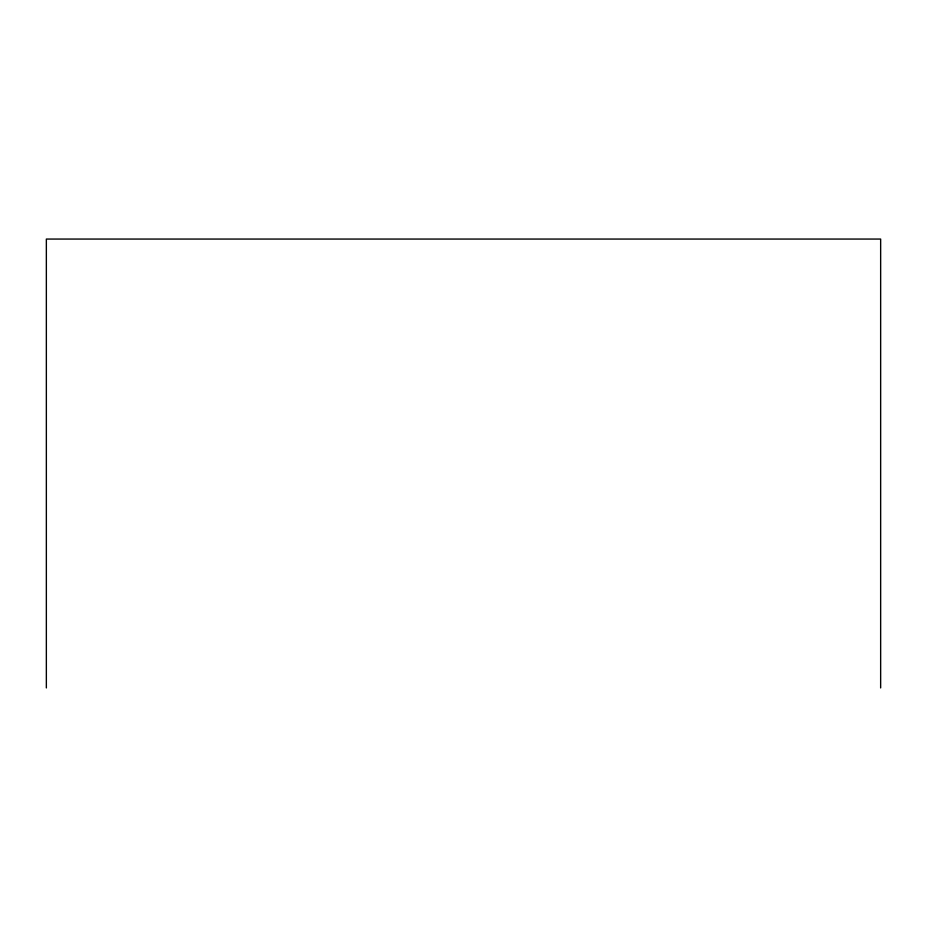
<?xml version="1.0" encoding="UTF-8"?>
<svg xmlns="http://www.w3.org/2000/svg" width="927" height="927" viewBox="0 0 927 927"><rect width="100%" height="100%" fill="white"/><g stroke="black" fill="none" stroke-linecap="round" stroke-linejoin="round"><path stroke-width="1.39" d="M880.65 687.938L880.65 239.062L46.35 239.062L46.35 687.938"/></g></svg>
